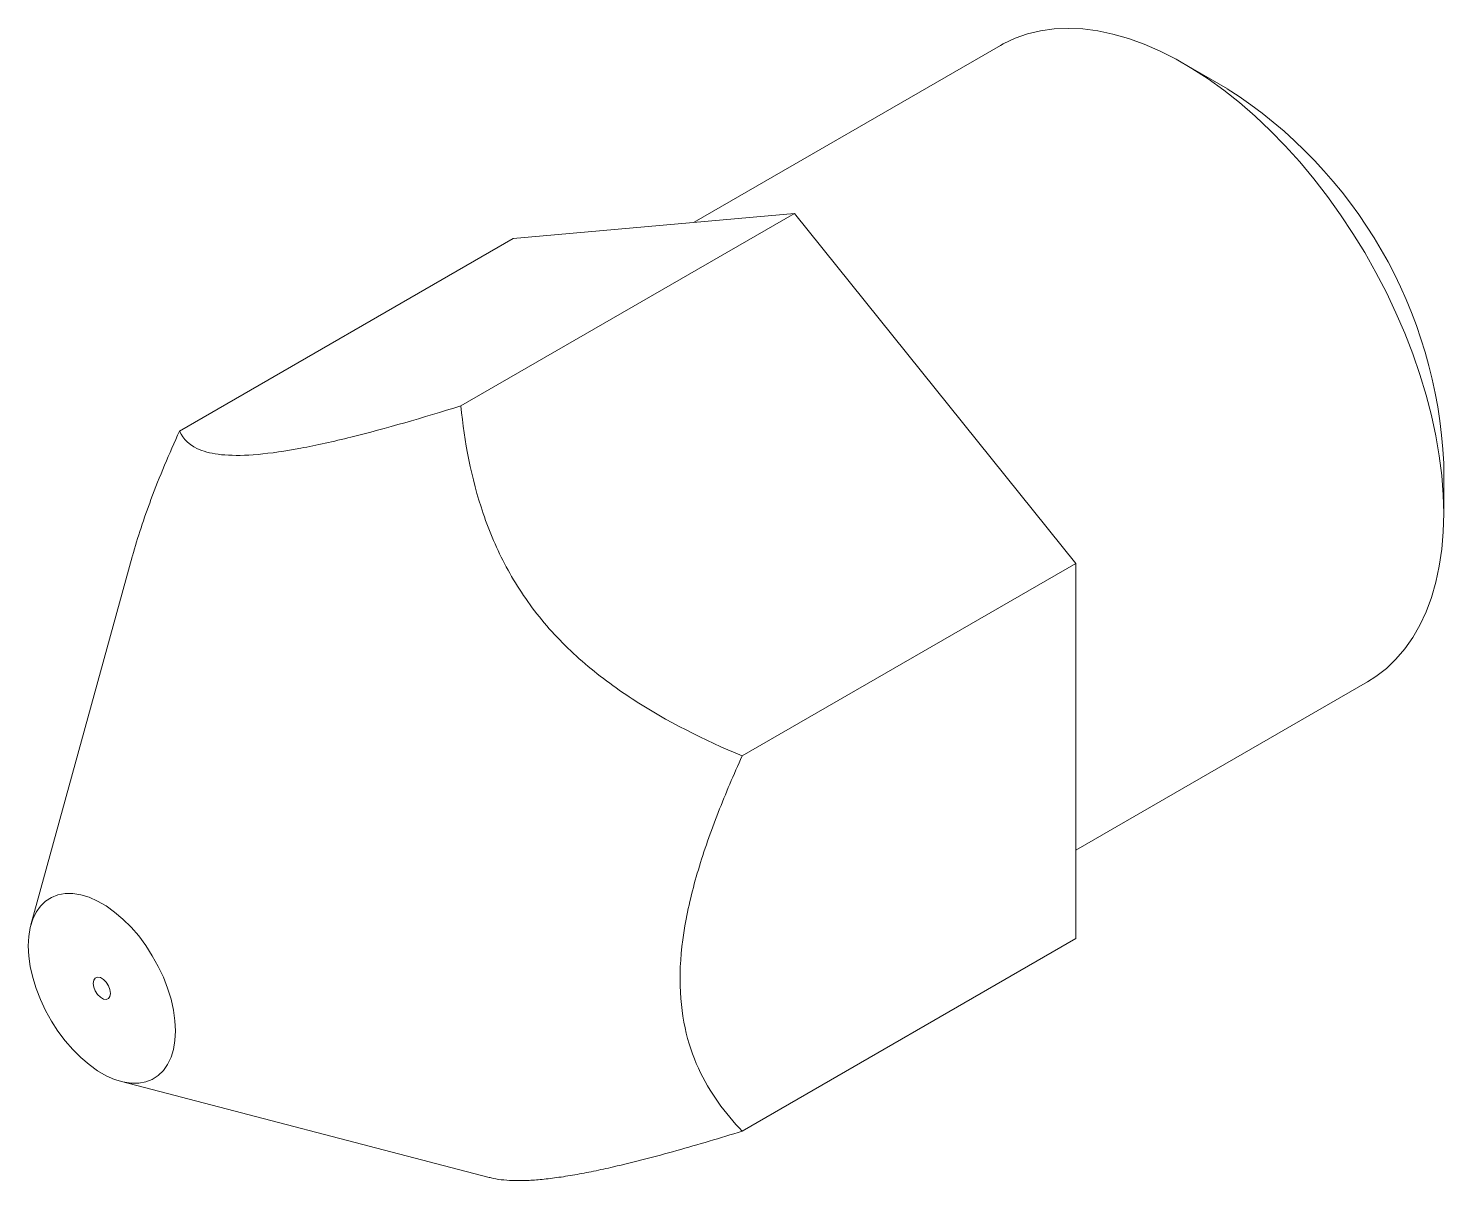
# Paper-space layout '_Isometric' of a CAD drawing. Header units: millimetres. Extents: x -3.8 to 7.8, y -3.4 to 6.
import ezdxf

# ---------------------------------------------------------------- set-up
doc = ezdxf.new("R2010")
doc.units = ezdxf.units.MM

psp = doc.layouts.new('_Isometric')

# ---------------------------------------------------------------- linework, layer by layer
at = {"color": 7, "linetype": 'Continuous', "lineweight": 15}
for p, q in [((4.157, 5.864), (1.656, 4.42)), ((6.011, 5.511), (5.657, 5.715)), ((-0.25, 2.92), (2.475, 4.493)), ((0.177, 4.288), (2.475, 4.493)), ((2.475, 4.493), (4.773, 1.634)), ((-2.548, 2.715), (0.177, 4.288)), ((7.778, 2.041), (7.778, 2.449)), ((-2.935, 1.687), (-3.762, -1.319)), ((2.048, 0.061), (4.773, 1.634)), ((4.773, 1.634), (4.773, -1.43)), ((4.773, -0.709), (7.157, 0.667)), ((2.048, -3.003), (4.773, -1.43)), ((-3.023, -2.598), (-0.018, -3.382))]:
    psp.add_line(p, q, dxfattribs=at)
at = {"color": 7, "linetype": 'Continuous', "lineweight": 15, "flags": 128}
for points in [[(7.157, 0.667), (7.225, 0.71), (7.31, 0.776), (7.388, 0.851), (7.46, 0.935), (7.526, 1.028), (7.584, 1.129), (7.635, 1.239), (7.678, 1.356), (7.714, 1.481), (7.742, 1.612), (7.762, 1.749), (7.774, 1.893), (7.778, 2.041), (7.774, 2.194), (7.762, 2.351), (7.742, 2.512), (7.714, 2.676), (7.678, 2.841), (7.635, 3.009), (7.584, 3.177), (7.526, 3.346), (7.46, 3.514), (7.388, 3.681), (7.31, 3.847), (7.225, 4.011), (7.134, 4.172), (7.037, 4.329), (6.935, 4.482), (6.829, 4.631), (6.718, 4.775), (6.602, 4.913), (6.484, 5.044), (6.362, 5.169), (6.237, 5.287), (6.111, 5.397), (5.982, 5.498), (5.853, 5.592), (5.722, 5.676), (5.592, 5.752), (5.461, 5.818), (5.331, 5.874), (5.203, 5.921), (5.076, 5.957), (4.952, 5.983), (4.83, 5.999), (4.711, 6.004), (4.596, 5.999), (4.485, 5.984), (4.378, 5.958), (4.277, 5.923), (4.18, 5.877), (4.157, 5.864)], [(-3.783, -1.49), (-3.779, -1.412), (-3.767, -1.339), (-3.747, -1.273), (-3.719, -1.215), (-3.684, -1.166), (-3.642, -1.125), (-3.594, -1.094), (-3.541, -1.073), (-3.483, -1.062), (-3.42, -1.062), (-3.354, -1.073), (-3.286, -1.093), (-3.217, -1.124), (-3.147, -1.164), (-3.078, -1.214), (-3.01, -1.272), (-2.944, -1.337), (-2.881, -1.409), (-2.823, -1.487), (-2.77, -1.57), (-2.722, -1.657), (-2.68, -1.745), (-2.645, -1.835), (-2.617, -1.926), (-2.597, -2.014), (-2.585, -2.101), (-2.581, -2.184), (-2.585, -2.262), (-2.597, -2.335), (-2.617, -2.4), (-2.645, -2.458), (-2.68, -2.508), (-2.722, -2.549), (-2.77, -2.58), (-2.823, -2.601), (-2.881, -2.611), (-2.944, -2.612), (-3.01, -2.601), (-3.078, -2.581), (-3.147, -2.55), (-3.217, -2.51), (-3.286, -2.46), (-3.354, -2.402), (-3.42, -2.337), (-3.483, -2.265), (-3.541, -2.186), (-3.594, -2.104), (-3.642, -2.017), (-3.684, -1.928), (-3.719, -1.838), (-3.747, -1.748), (-3.767, -1.659), (-3.779, -1.573), (-3.783, -1.49)], [(-3.111, -1.878), (-3.116, -1.847), (-3.128, -1.816), (-3.147, -1.787), (-3.17, -1.764), (-3.194, -1.749), (-3.217, -1.746), (-3.236, -1.753), (-3.248, -1.771), (-3.253, -1.796), (-3.248, -1.826), (-3.236, -1.858), (-3.217, -1.887), (-3.194, -1.91), (-3.17, -1.924), (-3.147, -1.928), (-3.128, -1.921), (-3.116, -1.903), (-3.111, -1.878)]]:
    psp.add_lwpolyline(points, dxfattribs=at)
at = {"color": 7, "linetype": 'Continuous', "lineweight": 15}
psp.add_arc((3.944, 2.277), 3.838, 2.573, 57.4216, dxfattribs=at)
for points, knots in [([(-2.548, 2.715), (-2.518, 2.649), (-2.465, 2.593), (-2.315, 2.538), (-2.253, 2.525), (-2.101, 2.514), (-2.012, 2.515), (-1.801, 2.534), (-1.684, 2.551), (-1.429, 2.599), (-1.29, 2.63), (-0.863, 2.736), (-0.56, 2.824), (-0.25, 2.92)], [0, 0, 0, 0, 0.25, 0.25, 0.375, 0.375, 0.5, 0.5, 0.625, 0.625, 0.75, 0.75, 1, 1, 1, 1]), ([(-0.25, 2.92), (-0.22, 2.627), (-0.167, 2.334), (-0.017, 1.894), (0.045, 1.747), (0.197, 1.465), (0.286, 1.328), (0.497, 1.066), (0.614, 0.946), (0.869, 0.723), (1.008, 0.62), (1.436, 0.341), (1.738, 0.192), (2.048, 0.061)], [0, 0, 0, 0, 0.25, 0.25, 0.375, 0.375, 0.5, 0.5, 0.625, 0.625, 0.75, 0.75, 1, 1, 1, 1]), ([(-2.935, 1.686), (-2.934, 1.689), (-2.914, 1.768), (-2.863, 1.925), (-2.777, 2.172), (-2.672, 2.437), (-2.589, 2.622), (-2.548, 2.715)], [0, 0, 0, 0, 0.008686, 0.231796, 0.456048, 0.727528, 1, 1, 1, 1]), ([(2.048, -3.003), (1.909, -2.858), (1.783, -2.69), (1.644, -2.388), (1.607, -2.279), (1.555, -2.037), (1.541, -1.904), (1.54, -1.627), (1.554, -1.479), (1.606, -1.176), (1.644, -1.022), (1.736, -0.713), (1.791, -0.556), (1.913, -0.245), (1.979, -0.091), (2.048, 0.061)], [0, 0, 0, 0, 0.25, 0.25, 0.375, 0.375, 0.5, 0.5, 0.625, 0.625, 0.75, 0.75, 0.875, 0.875, 1, 1, 1, 1]), ([(2.048, -3.003), (1.958, -3.031), (1.778, -3.086), (1.511, -3.163), (1.249, -3.234), (1.023, -3.29), (0.833, -3.331), (0.678, -3.361), (0.531, -3.384), (0.397, -3.4), (0.276, -3.407), (0.17, -3.408), (0.077, -3.4), (0.014, -3.391), (-0.012, -3.382), (-0.018, -3.381)], [0, 0, 0, 0, 0.102379, 0.205062, 0.309083, 0.413818, 0.483647, 0.553871, 0.62552, 0.697743, 0.767598, 0.838002, 0.909993, 0.982455, 1, 1, 1, 1])]:
    psp.add_open_spline(points, degree=3, knots=knots, dxfattribs=at)

doc.saveas('drawing.dxf')
